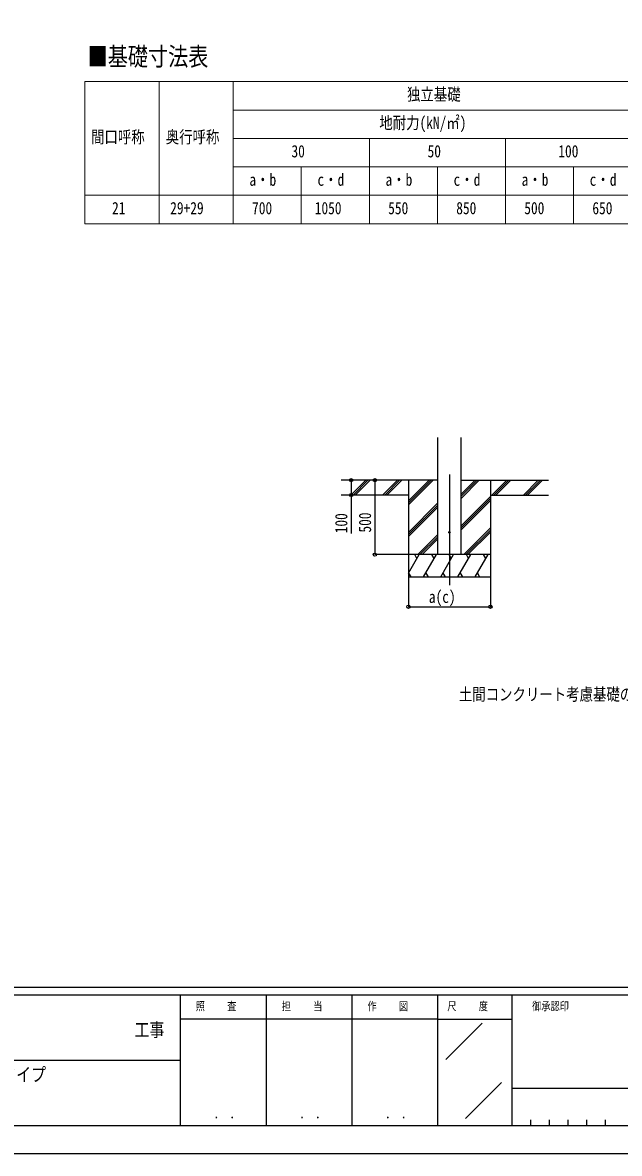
# Model space of a CAD drawing. Units: millimetres, scale not verified. Extents: x -10512 to 10512, y -7425 to 7425.
# Drawn here: x 2180 to 6183, y -7425 to 165 of the extents above; entities that cross this region are included whole.
import ezdxf
from ezdxf.enums import TextEntityAlignment as Align

# ---------------------------------------------------------------- set-up
doc = ezdxf.new("R2010")
doc.units = ezdxf.units.MM
doc.header["$LTSCALE"] = 30
doc.layers.add('0-1_TABLE1', color=7, linetype='Continuous', lineweight=18)
for name, color, linetype in [('0-2_USER1', 3, 'Continuous'), ('0-3_YKK_12', 2, 'Continuous'), ('0-4_YKK_13', 4, 'Continuous'), ('0-5_YKK_A1', 4, 'Continuous'), ('0-6_YKK_D', 6, 'Continuous'), ('0-7_YKK_ZWAK', 7, 'Continuous')]:
    doc.layers.add(name, color=color, linetype=linetype)
doc.styles.add('ＭＳ ゴシック', font='')
doc.styles.get('ＭＳ ゴシック').set_extended_font_data('MS Gothic')

msp = doc.modelspace()

# ---------------------------------------------------------------- linework, layer by layer
at = {"layer": '0-1_TABLE1'}
for p, q in [((2596.79, -230.62), (9070.79, -230.62)), ((2596.79, -230.62), (2596.79, -1185.12)), ((3094.79, -230.62), (3094.79, -1185.12)), ((3592.79, -230.62), (3592.79, -1185.12)), ((3592.79, -421.52), (9070.79, -421.52)), ((3592.79, -612.42), (9070.79, -612.42)), ((4505.79, -612.42), (4505.79, -1185.12)), ((5418.79, -612.42), (5418.79, -1185.12)), ((3592.79, -803.32), (9070.79, -803.32)), ((4049.29, -803.32), (4049.29, -1185.12)), ((4962.29, -803.32), (4962.29, -1185.12)), ((5875.29, -803.32), (5875.29, -1185.12)), ((2596.79, -994.22), (9070.79, -994.22)), ((2596.79, -1185.12), (9070.79, -1185.12))]:
    msp.add_line(p, q, dxfattribs=at)
at = {"layer": '0-3_YKK_12'}
msp.add_line((5042.83, -2867.61), (5042.83, -3610.94), dxfattribs=at)
at = {"layer": '0-4_YKK_13'}
msp.add_circle((5042.83, -3255.85), 5, dxfattribs=at)
at = {"layer": '0-5_YKK_A1'}
for p, q in [((4965.08, -3405.85), (4965.08, -2620.5)), ((5120.58, -3405.85), (5120.58, -2620.5)), ((4965.08, -2905.85), (4316.88, -2905.85)), ((4383.57, -3004.45), (4482.17, -2905.85)), ((4396.31, -3005.85), (4496.31, -2905.85)), ((4410.45, -3005.85), (4510.45, -2905.85)), ((4595.7, -3004.45), (4694.3, -2905.85)), ((4608.44, -3005.85), (4708.44, -2905.85)), ((4622.58, -3005.85), (4722.58, -2905.85)), ((4767.83, -2905.85), (4767.83, -3555.85)), ((4767.83, -3072.73), (4934.71, -2905.85)), ((4767.83, -3058.59), (4920.57, -2905.85)), ((4767.83, -3044.45), (4906.43, -2905.85)), ((5120.58, -3028.35), (5243.08, -2905.85)), ((5120.58, -3014.21), (5228.94, -2905.85)), ((5120.58, -3000.06), (5214.8, -2905.85)), ((5120.58, -2905.85), (5708.45, -2905.85)), ((5317.83, -2905.85), (5317.83, -3555.85)), ((5326.93, -3005.85), (5426.93, -2905.85)), ((5341.07, -3005.85), (5441.07, -2905.85)), ((5355.21, -3005.85), (5455.21, -2905.85)), ((5539.06, -3005.85), (5639.06, -2905.85)), ((5553.2, -3005.85), (5653.21, -2905.85)), ((5567.35, -3005.85), (5667.35, -2905.85)), ((4767.83, -3005.85), (4316.88, -3005.85)), ((5120.58, -3212.19), (5317.83, -3014.95)), ((5120.58, -3226.34), (5317.83, -3029.09)), ((5317.83, -3005.85), (5708.45, -3005.85)), ((4767.83, -3256.58), (4965.08, -3059.33)), ((4767.83, -3270.72), (4965.08, -3073.47)), ((4767.83, -3284.86), (4965.08, -3087.61)), ((5120.58, -3240.48), (5317.83, -3043.23)), ((5139.06, -3405.85), (5317.83, -3227.08)), ((5153.2, -3405.85), (5317.83, -3241.22)), ((5167.34, -3405.85), (5317.83, -3255.36)), ((4830.69, -3405.85), (4965.08, -3271.46)), ((4844.83, -3405.85), (4965.08, -3285.6)), ((4858.98, -3405.85), (4965.08, -3299.74)), ((5317.83, -3405.85), (4767.83, -3405.85)), ((4767.83, -3531.3), (4840.26, -3405.85)), ((4825.26, -3431.83), (4810.26, -3405.85)), ((4869.13, -3555.85), (4955.73, -3405.85)), ((4940.73, -3431.83), (4925.73, -3405.85)), ((4984.6, -3555.85), (5071.2, -3405.85)), ((5056.2, -3431.83), (5041.2, -3405.85)), ((5100.07, -3555.85), (5186.67, -3405.85)), ((5171.67, -3431.83), (5156.67, -3405.85)), ((5215.54, -3555.85), (5302.14, -3405.85)), ((5287.14, -3431.83), (5272.14, -3405.85)), ((4767.83, -3555.85), (5317.83, -3555.85)), ((4768.66, -3529.87), (4783.66, -3555.85)), ((4884.13, -3529.87), (4899.13, -3555.85)), ((4999.6, -3529.87), (5014.6, -3555.85)), ((5115.07, -3529.87), (5130.07, -3555.85)), ((5230.54, -3529.87), (5245.54, -3555.85))]:
    msp.add_line(p, q, dxfattribs=at)
at = {"layer": '0-6_YKK_D'}
for p, q in [((4542.77, -2905.85), (4542.77, -3405.85)), ((4766.83, -3405.85), (4541.77, -3405.85)), ((4767.83, -3555.85), (4767.83, -3756.85)), ((5317.83, -3555.85), (5317.83, -3756.85)), ((4767.83, -3755.85), (5317.83, -3755.85))]:
    msp.add_line(p, q, dxfattribs=at)
msp.add_lwpolyline([(4383.5, -2905.85), (4383.5, -3005.85), (4383.5, -3263.45)], dxfattribs=at)
for centre in [(4383.5, -2905.85), (4542.77, -2905.85), (4383.5, -3005.85), (4542.77, -3405.85), (4767.83, -3755.85), (5317.83, -3755.85)]:
    msp.add_circle(centre, 10.62, dxfattribs=at)
at = {"layer": '0-7_YKK_ZWAK'}
for p, q in [((9737.55, -6312.5), (-9762.45, -6312.5)), ((3237.55, -6362.5), (-12.45, -6362.5)), ((3812.55, -6362.5), (3812.55, -7237.5)), ((4387.55, -6362.5), (4387.55, -7237.5)), ((4962.55, -6362.5), (4962.55, -7237.5)), ((5462.55, -6362.5), (4962.55, -6362.5)), ((8043.8, -6362.5), (5462.55, -6362.5)), ((5462.55, -6362.5), (5462.55, -7237.5)), ((4962.55, -6525), (3237.55, -6525)), ((4962.55, -6525), (5462.55, -6525)), ((5017.76, -6795.73), (5262.59, -6550.9)), ((-12.45, -6800), (3237.55, -6800)), ((5151.68, -7189.97), (5392.23, -6949.42)), ((5462.55, -6987.5), (8043.8, -6987.5)), ((5587.55, -7200), (5587.55, -7237.5)), ((5712.55, -7200), (5712.55, -7237.5)), ((5837.55, -7200), (5837.55, -7237.5)), ((5962.55, -7200), (5962.55, -7237.5)), ((6087.55, -7200), (6087.55, -7237.5)), ((-12.45, -7237.5), (3237.55, -7237.5)), ((3237.55, -7237.5), (4962.55, -7237.5)), ((4962.55, -7237.5), (5462.55, -7237.5)), ((5462.55, -7237.5), (8043.8, -7237.5))]:
    msp.add_line(p, q, dxfattribs=at)
msp.add_lwpolyline([(-10512.5, -7425), (10512.5, -7425), (10512.5, 7425), (-10512.5, 7425)], close=True, dxfattribs=at)
msp.add_lwpolyline([(4962.55, -6362.5), (3237.55, -6362.5), (3237.55, -7237.5)], dxfattribs=at)

# ---------------------------------------------------------------- texts
at = {"layer": '0-1_TABLE1', "style": 'ＭＳ ゴシック', "width": 0.8}
for s, p in [('独立基礎', (4758.29, -382.32)), ('地耐力(kN/㎡)', (4572.29, -573.22)), ('間口呼称', (2638.79, -668.67)), ('奥行呼称', (3139.79, -668.67)), ('30', (3983.29, -764.12)), ('50', (4896.29, -764.12)), ('100', (5773.29, -764.12)), ('a・b', (3701.04, -955.02)), ('c・d', (4157.54, -955.02)), ('a・b', (4614.04, -955.02)), ('c・d', (5070.54, -955.02)), ('a・b', (5527.04, -955.02)), ('c・d', (5983.54, -955.02)), ('21', (2779.79, -1145.92)), ('29+29', (3169.79, -1145.92)), ('700', (3719.04, -1145.92)), ('1050', (4139.54, -1145.92)), ('550', (4632.04, -1145.92)), ('850', (5088.54, -1145.92)), ('500', (5545.04, -1145.92)), ('650', (6001.54, -1145.92))]:
    msp.add_text(s, height=82.48, dxfattribs=at).set_placement(p, align=Align.BOTTOM_LEFT)
at = {"layer": '0-2_USER1', "style": 'ＭＳ ゴシック', "width": 0.8}
for s, height, p in [('■基礎寸法表', 123.7, (2615.95, -161.18)), ('土間コンクリート考慮基礎の場合', 82.48, (5105.79, -4409.84)), ('サイクルポート エフォルテ 900タイプ', 91.64, (587.3, -6969.36))]:
    msp.add_text(s, height=height, dxfattribs=at).set_placement(p, align=Align.BOTTOM_LEFT)
at = {"layer": '0-6_YKK_D', "style": 'ＭＳ ゴシック', "width": 0.8}
for s, p in [('100', (4382.7, -3262.65)), ('500', (4541.97, -3257.85))]:
    msp.add_text(s, height=82.48, rotation=90, dxfattribs=at).set_placement(p, align=Align.BOTTOM_LEFT)
msp.add_text('a(c)', height=82.48, dxfattribs=at).set_placement((4904.83, -3755.05), align=Align.BOTTOM_LEFT)
at = {"layer": '0-7_YKK_ZWAK', "style": 'ＭＳ ゴシック', "width": 0.8}
for s, height, p in [('照     査', 54.99, (3341.05, -6481.25)), ('担     当', 54.99, (3918.05, -6481.25)), ('作     図', 54.99, (4493.05, -6481.25)), ('尺     度', 54.99, (5028.55, -6481.25)), ('御承認印', 54.99, (5597.85, -6481.25)), ('工事', 91.64, (2930.83, -6668.66)), ('． ．', 64.79, (3462.5, -7210.88)), ('． ．', 64.79, (4037.5, -7210.88)), ('． ．', 64.79, (4612.5, -7210.88))]:
    msp.add_text(s, height=height, dxfattribs=at).set_placement(p, align=Align.BOTTOM_LEFT)

doc.saveas('drawing.dxf')
